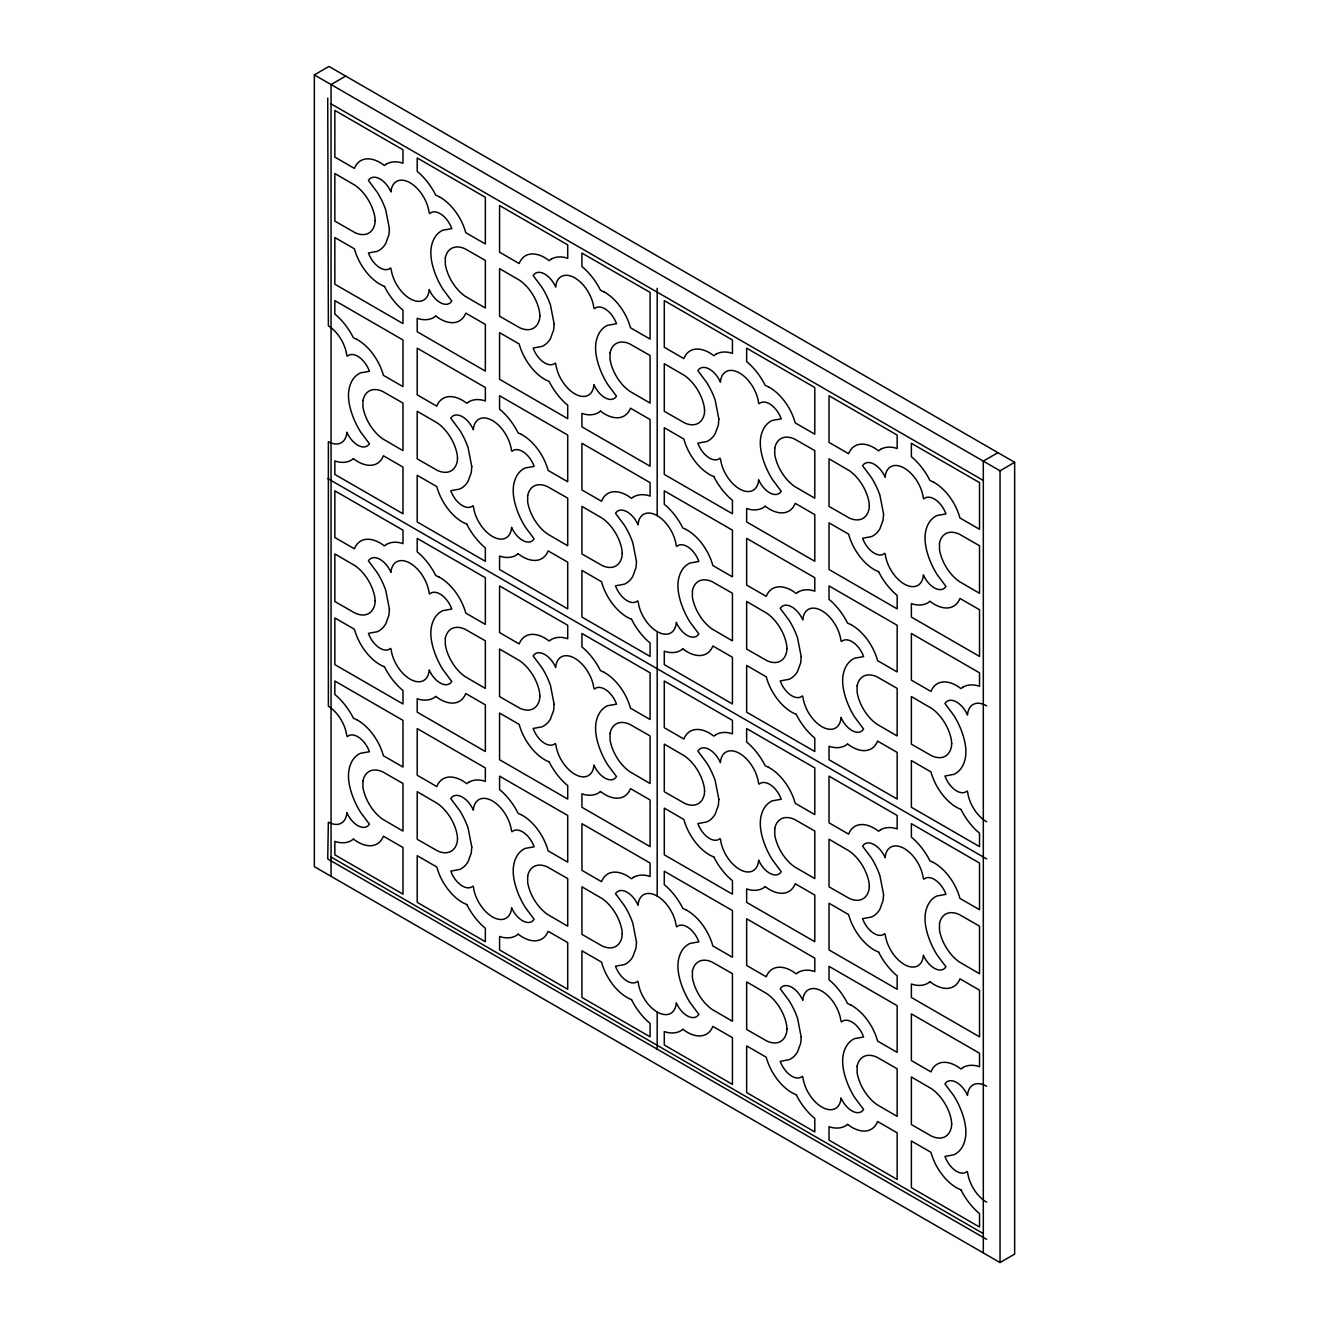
<?xml version="1.0" encoding="UTF-8"?>
<svg xmlns="http://www.w3.org/2000/svg" width="1329" height="1329" viewBox="0 0 1329 1329"><rect width="100%" height="100%" fill="white"/><g stroke="black" fill="none" stroke-linecap="round" stroke-linejoin="round"><path stroke-width="1.5" d="M314.342 74.906L328.977 66.45L1014.658 462.326L1014.658 1254.094L1000.023 1262.55L314.342 866.674L314.342 74.906L1000.023 470.782L1014.658 462.326M345.69 76.102L331.054 84.558L331.054 876.326M997.946 452.674L983.31 461.13L983.31 1252.898M331.054 103.861L983.31 480.433M986.633 705.865L986.002 705.5A27.195 15.699 60 0 0 974.821 703.706L973.011 704.52A27.195 15.699 60 0 0 967.628 713.64L967.512 715.052L967.08 714.055A18.589 10.732 60 0 0 955.485 701.463L953.857 700.798A18.589 10.732 60 0 0 944.952 703.506L953.906 715.5A52.064 30.069 60 0 1 962.279 732.993C965.934 743.675 968.11 756.168 962.279 766.534A52.064 30.069 60 0 1 953.906 774.358L944.952 776.02A18.589 10.732 60 0 0 953.857 789.011L955.485 790.24A18.589 10.732 60 0 0 967.08 791.021L967.628 792.067A27.195 15.699 60 0 0 973.011 807.417L974.821 810.308A27.195 15.699 60 0 0 986.002 821.422L986.633 821.787M327.731 478.523L986.633 858.933M986.633 1086.275L986.002 1085.909A27.195 15.699 60 0 0 974.821 1084.132L973.011 1084.929A27.195 15.699 60 0 0 967.628 1094.049L967.512 1095.461L967.08 1094.465A18.589 10.732 60 0 0 955.485 1081.872L953.857 1081.208A18.589 10.732 60 0 0 944.952 1083.916L953.906 1095.91A52.064 30.069 60 0 1 962.279 1113.403C965.934 1124.085 968.11 1136.577 962.279 1146.944A52.064 30.069 60 0 1 953.906 1154.768L944.952 1156.429A18.589 10.732 60 0 0 953.857 1169.42L955.485 1170.65A18.589 10.732 60 0 0 967.08 1171.43L967.628 1172.494A27.195 15.699 60 0 0 973.011 1187.827L974.821 1190.718A27.195 15.699 60 0 0 986.002 1201.831L986.633 1202.197M331.054 857.022L983.31 1233.578M986.633 1239.342L327.731 858.933L328.363 822.153A27.195 15.699 60 0 0 339.543 823.947L341.354 823.149A27.195 15.699 60 0 0 346.736 814.012L346.852 812.6L347.284 813.597A18.589 10.732 60 0 0 358.88 826.206L360.508 826.854A18.589 10.732 60 0 0 369.412 824.146L360.475 812.169A52.064 30.069 60 0 1 352.085 794.659C348.431 783.977 346.254 771.484 352.085 761.118A52.064 30.069 60 0 1 360.475 753.294L369.429 751.716A18.589 10.732 60 0 0 360.508 738.642L358.88 737.412A18.589 10.732 60 0 0 347.284 736.648L346.736 735.585A27.195 15.699 60 0 0 341.354 720.235L339.543 717.344A27.195 15.699 60 0 0 328.363 706.231L328.363 441.743A27.195 15.699 60 0 0 339.543 443.537L341.354 442.723A27.195 15.699 60 0 0 346.736 433.603L346.852 432.191L347.284 433.188A18.589 10.732 60 0 0 358.88 445.78L360.508 446.444A18.589 10.732 60 0 0 369.412 443.736L360.475 431.742A52.064 30.069 60 0 1 352.085 414.249C348.431 403.567 346.254 391.075 352.085 380.709A52.064 30.069 60 0 1 360.475 372.884L369.429 371.306A18.589 10.732 60 0 0 360.508 358.232L358.88 357.003A18.589 10.732 60 0 0 347.284 356.222L346.736 355.175A27.195 15.699 60 0 0 341.354 339.825L339.543 336.935A27.195 15.699 60 0 0 328.363 325.821L327.731 98.113M1000.023 470.782L1000.023 1262.55M657.191 288.31L657.191 515.669M657.191 631.574L657.191 896.078M657.191 1012L657.191 1049.129M389.414 228.821L388.899 234.851L385.742 243.473A52.064 30.069 60 0 1 377.37 251.297L368.432 252.959A18.589 10.732 60 0 0 377.32 265.95L378.964 267.179A18.589 10.732 60 0 0 390.543 267.96L391.108 269.006A27.195 15.699 60 0 0 396.491 284.356L398.301 287.247A27.195 15.699 60 0 0 409.482 298.36L410.727 299.075A27.195 15.699 60 0 0 421.908 300.869L423.718 300.072A27.195 15.699 60 0 0 429.101 290.951L429.217 289.523L429.649 290.536A18.589 10.732 60 0 0 441.245 303.128L442.873 303.793A18.589 10.732 60 0 0 451.777 301.085L442.823 289.091A52.064 30.069 60 0 1 434.45 271.598C430.795 260.916 428.602 248.423 434.45 238.057A52.064 30.069 60 0 1 442.823 230.216L451.794 228.638A18.589 10.732 60 0 0 442.873 215.58L441.245 214.351A18.589 10.732 60 0 0 429.649 213.57L429.101 212.507A27.195 15.699 60 0 0 423.718 197.174L421.908 194.283A27.195 15.699 60 0 0 410.727 183.169L409.482 182.438A27.195 15.699 60 0 0 398.301 180.644L396.491 181.458A27.195 15.699 60 0 0 391.108 190.579L390.975 191.991L390.543 190.994A18.589 10.732 60 0 0 378.964 178.402L377.32 177.737A18.589 10.732 60 0 0 368.432 180.445L377.37 192.439A52.064 30.069 60 0 1 385.742 209.932L389.414 228.821M389.414 609.23L388.899 615.261L385.742 623.882A52.064 30.069 60 0 1 377.37 631.707L368.432 633.368A18.589 10.732 60 0 0 377.32 646.359L378.964 647.588A18.589 10.732 60 0 0 390.543 648.369L391.108 649.432A27.195 15.699 60 0 0 396.491 664.766L398.301 667.656A27.195 15.699 60 0 0 409.482 678.77L410.727 679.501A27.195 15.699 60 0 0 421.908 681.295L423.718 680.481A27.195 15.699 60 0 0 429.101 671.361L429.217 669.949L429.649 670.946A18.589 10.732 60 0 0 441.245 683.538L442.873 684.202A18.589 10.732 60 0 0 451.777 681.495L442.823 669.5A52.064 30.069 60 0 1 434.45 652.007C430.795 641.326 428.602 628.833 434.45 618.467A52.064 30.069 60 0 1 442.823 610.642L451.794 609.064A18.589 10.732 60 0 0 442.873 595.99L441.245 594.761A18.589 10.732 60 0 0 429.649 593.98L429.101 592.933A27.195 15.699 60 0 0 423.718 577.583L421.908 574.693A27.195 15.699 60 0 0 410.727 563.579L409.482 562.848A27.195 15.699 60 0 0 398.301 561.071L396.491 561.868A27.195 15.699 60 0 0 391.108 570.988L390.975 572.4L390.543 571.404A18.589 10.732 60 0 0 378.964 558.811L377.32 558.147A18.589 10.732 60 0 0 368.432 560.855L377.37 572.849A52.064 30.069 60 0 1 385.742 590.342L389.414 609.23M471.778 466.579L471.263 472.609L468.107 481.231A52.064 30.069 60 0 1 459.734 489.055L450.78 490.717A18.589 10.732 60 0 0 459.684 503.708L461.313 504.937A18.589 10.732 60 0 0 472.908 505.701L473.456 506.764A27.195 15.699 60 0 0 478.855 522.114L480.666 525.005A27.195 15.699 60 0 0 491.83 536.119L493.076 536.833A27.195 15.699 60 0 0 504.256 538.627L506.067 537.83A27.195 15.699 60 0 0 511.466 528.709L511.582 527.281L512.014 528.277A18.589 10.732 60 0 0 523.593 540.886L525.237 541.551A18.589 10.732 60 0 0 534.125 538.843L525.188 526.849A52.064 30.069 60 0 1 516.815 509.356C513.16 498.674 510.967 486.181 516.815 475.815A52.064 30.069 60 0 1 525.188 467.974L534.158 466.396A18.589 10.732 60 0 0 525.237 453.339L523.593 452.109A18.589 10.732 60 0 0 512.014 451.328L511.466 450.265A27.195 15.699 60 0 0 506.067 434.932L504.256 432.041A27.195 15.699 60 0 0 493.076 420.911L491.83 420.197A27.195 15.699 60 0 0 480.666 418.402L478.855 419.216A27.195 15.699 60 0 0 473.456 428.337L473.34 429.749L472.908 428.752A18.589 10.732 60 0 0 461.313 416.143L459.684 415.495A18.589 10.732 60 0 0 450.78 418.203L459.734 430.181A52.064 30.069 60 0 1 468.107 447.69L471.778 466.579M471.778 846.988L471.263 853.019L468.107 861.641A52.064 30.069 60 0 1 459.734 869.465L450.78 871.126A18.589 10.732 60 0 0 459.684 884.117L461.313 885.347A18.589 10.732 60 0 0 472.908 886.127L473.456 887.174A27.195 15.699 60 0 0 478.855 902.524L480.666 905.414A27.195 15.699 60 0 0 491.83 916.528L493.076 917.259A27.195 15.699 60 0 0 504.256 919.037L506.067 918.239A27.195 15.699 60 0 0 511.466 909.119L511.582 907.707L512.014 908.704A18.589 10.732 60 0 0 523.593 921.296L525.237 921.961A18.589 10.732 60 0 0 534.125 919.253L525.188 907.258A52.064 30.069 60 0 1 516.815 889.765C513.16 879.084 510.967 866.591 516.815 856.225A52.064 30.069 60 0 1 525.188 848.4L534.158 846.806A18.589 10.732 60 0 0 525.237 833.748L523.593 832.519A18.589 10.732 60 0 0 512.014 831.738L511.466 830.675A27.195 15.699 60 0 0 506.067 815.341L504.256 812.451A27.195 15.699 60 0 0 493.076 801.337L491.83 800.606A27.195 15.699 60 0 0 480.666 798.812L478.855 799.626A27.195 15.699 60 0 0 473.456 808.746L473.34 810.158L472.908 809.162A18.589 10.732 60 0 0 461.313 796.569L459.684 795.905A18.589 10.732 60 0 0 450.78 798.613L459.734 810.607A52.064 30.069 60 0 1 468.107 828.1L471.778 846.988M554.143 323.927L553.628 329.957L550.472 338.579A52.064 30.069 60 0 1 542.099 346.404L533.145 348.065A18.589 10.732 60 0 0 542.049 361.056L543.677 362.269A18.589 10.732 60 0 0 555.273 363.05L555.821 364.113A27.195 15.699 60 0 0 561.203 379.463L563.014 382.353A27.195 15.699 60 0 0 574.194 393.467L575.44 394.181A27.195 15.699 60 0 0 586.621 395.976L588.431 395.178A27.195 15.699 60 0 0 593.814 386.058L593.947 384.629L594.379 385.626A18.589 10.732 60 0 0 605.958 398.235L607.602 398.899A18.589 10.732 60 0 0 616.49 396.192L607.552 384.197A52.064 30.069 60 0 1 599.18 366.704C595.525 356.022 593.332 343.513 599.18 333.147A52.064 30.069 60 0 1 607.552 325.323L616.523 323.744A18.589 10.732 60 0 0 607.602 310.687L605.958 309.458A18.589 10.732 60 0 0 594.379 308.677L593.814 307.614A27.195 15.699 60 0 0 588.431 292.264L586.621 289.373A27.195 15.699 60 0 0 575.44 278.259L574.194 277.545A27.195 15.699 60 0 0 563.014 275.751L561.203 276.548A27.195 15.699 60 0 0 555.821 285.685L555.705 287.097L555.273 286.1A18.589 10.732 60 0 0 543.677 273.492L542.049 272.844A18.589 10.732 60 0 0 533.145 275.552L542.099 287.529A52.064 30.069 60 0 1 550.472 305.039L554.143 323.927M554.143 704.337L553.628 710.367L550.472 718.989A52.064 30.069 60 0 1 542.099 726.813L533.145 728.475A18.589 10.732 60 0 0 542.049 741.466L543.677 742.695A18.589 10.732 60 0 0 555.273 743.459L555.821 744.522A27.195 15.699 60 0 0 561.203 759.872L563.014 762.763A27.195 15.699 60 0 0 574.194 773.877L575.44 774.591A27.195 15.699 60 0 0 586.621 776.385L588.431 775.588A27.195 15.699 60 0 0 593.814 766.468L593.947 765.039L594.379 766.036A18.589 10.732 60 0 0 605.958 778.644L607.602 779.309A18.589 10.732 60 0 0 616.49 776.601L607.552 764.607A52.064 30.069 60 0 1 599.18 747.114C595.525 736.432 593.332 723.94 599.18 713.573A52.064 30.069 60 0 1 607.552 705.732L616.523 704.154A18.589 10.732 60 0 0 607.602 691.097L605.958 689.867A18.589 10.732 60 0 0 594.379 689.087L593.814 688.023A27.195 15.699 60 0 0 588.431 672.69L586.621 669.799A27.195 15.699 60 0 0 575.44 658.669L574.194 657.955A27.195 15.699 60 0 0 563.014 656.161L561.203 656.958A27.195 15.699 60 0 0 555.821 666.095L555.705 667.507L555.273 666.51A18.589 10.732 60 0 0 543.677 653.901L542.049 653.253A18.589 10.732 60 0 0 533.145 655.961L542.099 667.939A52.064 30.069 60 0 1 550.472 685.448L554.143 704.337M636.508 561.685L635.976 567.699L632.82 576.337A52.064 30.069 60 0 1 624.447 584.162L615.51 585.823A18.589 10.732 60 0 0 624.414 598.814L626.042 600.027A18.589 10.732 60 0 0 637.638 600.808L638.186 601.871A27.195 15.699 60 0 0 643.568 617.221L645.379 620.111A27.195 15.699 60 0 0 656.559 631.225L657.805 631.939A27.195 15.699 60 0 0 668.985 633.734L670.796 632.936A27.195 15.699 60 0 0 676.179 623.799L676.295 622.387L676.727 623.384A18.589 10.732 60 0 0 688.322 635.993L689.95 636.641A18.589 10.732 60 0 0 698.855 633.933L689.917 621.955A52.064 30.069 60 0 1 681.544 604.446C677.873 593.781 675.697 581.271 681.544 570.905A52.064 30.069 60 0 1 689.917 563.081L698.855 561.419A18.589 10.732 60 0 0 689.95 548.428L688.322 547.216A18.589 10.732 60 0 0 676.727 546.435L676.179 545.372A27.195 15.699 60 0 0 670.796 530.022L668.985 527.131A27.195 15.699 60 0 0 657.805 516.017L656.559 515.303A27.195 15.699 60 0 0 645.379 513.509L643.568 514.306A27.195 15.699 60 0 0 638.186 523.443L638.07 524.855L637.638 523.859A18.589 10.732 60 0 0 626.042 511.25L624.414 510.602A18.589 10.732 60 0 0 615.51 513.31L624.447 525.287A52.064 30.069 60 0 1 632.82 542.797L636.508 561.685M636.508 942.095L635.976 948.125L632.82 956.747A52.064 30.069 60 0 1 624.447 964.572L615.51 966.233A18.589 10.732 60 0 0 624.414 979.224L626.042 980.453A18.589 10.732 60 0 0 637.638 981.217L638.186 982.281A27.195 15.699 60 0 0 643.568 997.63L645.379 1000.521A27.195 15.699 60 0 0 656.559 1011.635L657.805 1012.349A27.195 15.699 60 0 0 668.985 1014.143L670.796 1013.346A27.195 15.699 60 0 0 676.179 1004.226L676.295 1002.797L676.727 1003.794A18.589 10.732 60 0 0 688.322 1016.403L689.95 1017.067A18.589 10.732 60 0 0 698.855 1014.359L689.917 1002.365A52.064 30.069 60 0 1 681.544 984.872C677.873 974.19 675.697 961.681 681.544 951.331A52.064 30.069 60 0 1 689.917 943.49L698.855 941.829A18.589 10.732 60 0 0 689.95 928.855L688.322 927.625A18.589 10.732 60 0 0 676.727 926.845L676.179 925.781A27.195 15.699 60 0 0 670.796 910.448L668.985 907.541A27.195 15.699 60 0 0 657.805 896.427L656.559 895.713A27.195 15.699 60 0 0 645.379 893.919L643.568 894.716A27.195 15.699 60 0 0 638.186 903.853L638.07 905.265L637.638 904.268A18.589 10.732 60 0 0 626.042 891.659L624.414 891.011A18.589 10.732 60 0 0 615.51 893.719L624.447 905.697A52.064 30.069 60 0 1 632.82 923.206L636.508 942.095M718.856 419.017L718.341 425.047L715.185 433.669A52.064 30.069 60 0 1 706.812 441.51L697.875 443.172A18.589 10.732 60 0 0 706.779 456.146L708.407 457.375A18.589 10.732 60 0 0 719.986 458.156L720.551 459.219A27.195 15.699 60 0 0 725.933 474.553L727.744 477.443A27.195 15.699 60 0 0 738.924 488.574L740.17 489.288A27.195 15.699 60 0 0 751.35 491.082L753.161 490.285A27.195 15.699 60 0 0 758.543 481.148L758.66 479.736L759.092 480.733A18.589 10.732 60 0 0 770.687 493.341L772.315 493.989A18.589 10.732 60 0 0 781.219 491.281L772.282 479.304A52.064 30.069 60 0 1 763.893 461.794C760.238 451.112 758.062 438.62 763.893 428.254A52.064 30.069 60 0 1 772.282 420.429L781.236 418.851A18.589 10.732 60 0 0 772.315 405.777L770.687 404.548A18.589 10.732 60 0 0 759.092 403.783L758.543 402.72A27.195 15.699 60 0 0 753.161 387.37L751.35 384.48A27.195 15.699 60 0 0 740.17 373.366L738.924 372.652A27.195 15.699 60 0 0 727.744 370.857L725.933 371.655A27.195 15.699 60 0 0 720.551 380.775L720.434 382.204L719.986 381.207A18.589 10.732 60 0 0 708.407 368.598L706.779 367.934A18.589 10.732 60 0 0 697.875 370.641L706.812 382.636A52.064 30.069 60 0 1 715.185 400.129L718.856 419.017M718.856 799.443L718.341 805.457L715.185 814.096A52.064 30.069 60 0 1 706.812 821.92L697.875 823.581A18.589 10.732 60 0 0 706.779 836.556L708.407 837.785A18.589 10.732 60 0 0 719.986 838.566L720.551 839.629A27.195 15.699 60 0 0 725.933 854.979L727.744 857.869A27.195 15.699 60 0 0 738.924 868.983L740.17 869.698A27.195 15.699 60 0 0 751.35 871.492L753.161 870.694A27.195 15.699 60 0 0 758.543 861.557L758.66 860.145L759.092 861.142A18.589 10.732 60 0 0 770.687 873.751L772.315 874.399A18.589 10.732 60 0 0 781.219 871.691L772.282 859.713A52.064 30.069 60 0 1 763.893 842.204C760.238 831.539 758.062 819.029 763.893 808.663A52.064 30.069 60 0 1 772.282 800.839L781.236 799.261A18.589 10.732 60 0 0 772.315 786.187L770.687 784.974A18.589 10.732 60 0 0 759.092 784.193L758.543 783.13A27.195 15.699 60 0 0 753.161 767.78L751.35 764.889A27.195 15.699 60 0 0 740.17 753.776L738.924 753.061A27.195 15.699 60 0 0 727.744 751.267L725.933 752.064A27.195 15.699 60 0 0 720.551 761.185L720.434 762.613L719.986 761.617A18.589 10.732 60 0 0 708.407 749.008L706.779 748.343A18.589 10.732 60 0 0 697.875 751.051L706.812 763.045A52.064 30.069 60 0 1 715.185 780.538L718.856 799.443M801.221 656.775L800.706 662.806L797.55 671.427A52.064 30.069 60 0 1 789.177 679.269L780.239 680.93A18.589 10.732 60 0 0 789.127 693.904L790.772 695.133A18.589 10.732 60 0 0 802.351 695.914L802.915 696.977A27.195 15.699 60 0 0 808.298 712.311L810.109 715.201A27.195 15.699 60 0 0 821.289 726.332L822.535 727.046A27.195 15.699 60 0 0 833.715 728.84L835.526 728.026A27.195 15.699 60 0 0 840.908 718.906L841.024 717.494L841.456 718.491A18.589 10.732 60 0 0 853.052 731.1L854.68 731.747A18.589 10.732 60 0 0 863.584 729.04L854.63 717.045A52.064 30.069 60 0 1 846.257 699.552C842.603 688.871 840.41 676.378 846.257 666.012A52.064 30.069 60 0 1 854.63 658.187L863.601 656.609A18.589 10.732 60 0 0 854.68 643.535L853.052 642.306A18.589 10.732 60 0 0 841.456 641.542L840.908 640.478A27.195 15.699 60 0 0 835.526 625.128L833.715 622.238A27.195 15.699 60 0 0 822.535 611.124L821.289 610.41A27.195 15.699 60 0 0 810.109 608.616L808.298 609.413A27.195 15.699 60 0 0 802.915 618.533L802.782 619.962L802.351 618.965A18.589 10.732 60 0 0 790.772 606.356L789.127 605.692A18.589 10.732 60 0 0 780.239 608.4L789.177 620.394A52.064 30.069 60 0 1 797.55 637.887L801.221 656.775M801.221 1037.201L800.706 1043.215L797.55 1051.837A52.064 30.069 60 0 1 789.177 1059.678L780.239 1061.339A18.589 10.732 60 0 0 789.127 1074.314L790.772 1075.543A18.589 10.732 60 0 0 802.351 1076.324L802.915 1077.387A27.195 15.699 60 0 0 808.298 1092.737L810.109 1095.628A27.195 15.699 60 0 0 821.289 1106.741L822.535 1107.456A27.195 15.699 60 0 0 833.715 1109.25L835.526 1108.452A27.195 15.699 60 0 0 840.908 1099.316L841.024 1097.904L841.456 1098.9A18.589 10.732 60 0 0 853.052 1111.509L854.68 1112.157A18.589 10.732 60 0 0 863.584 1109.449L854.63 1097.472A52.064 30.069 60 0 1 846.257 1079.962C842.603 1069.297 840.41 1056.788 846.257 1046.421A52.064 30.069 60 0 1 854.63 1038.597L863.601 1037.019A18.589 10.732 60 0 0 854.68 1023.945L853.052 1022.732A18.589 10.732 60 0 0 841.456 1021.951L840.908 1020.888A27.195 15.699 60 0 0 835.526 1005.538L833.715 1002.647A27.195 15.699 60 0 0 822.535 991.534L821.289 990.819A27.195 15.699 60 0 0 810.109 989.025L808.298 989.823A27.195 15.699 60 0 0 802.915 998.943L802.782 1000.372L802.351 999.375A18.589 10.732 60 0 0 790.772 986.766L789.127 986.101A18.589 10.732 60 0 0 780.239 988.809L789.177 1000.803A52.064 30.069 60 0 1 797.55 1018.296L801.221 1037.201M883.586 514.124L883.071 520.154L879.914 528.776A52.064 30.069 60 0 1 871.542 536.6L862.587 538.262A18.589 10.732 60 0 0 871.492 551.253L873.12 552.482A18.589 10.732 60 0 0 884.715 553.263L885.264 554.309A27.195 15.699 60 0 0 890.663 569.659L892.473 572.55A27.195 15.699 60 0 0 903.637 583.664L904.883 584.395A27.195 15.699 60 0 0 916.063 586.172L917.874 585.375A27.195 15.699 60 0 0 923.273 576.254L923.389 574.842L923.821 575.839A18.589 10.732 60 0 0 935.4 588.431L937.045 589.096A18.589 10.732 60 0 0 945.932 586.388L936.995 574.394A52.064 30.069 60 0 1 928.622 556.901C924.967 546.219 922.775 533.726 928.622 523.36A52.064 30.069 60 0 1 936.995 515.536L945.966 513.941A18.589 10.732 60 0 0 937.045 500.883L935.4 499.654A18.589 10.732 60 0 0 923.821 498.873L923.273 497.81A27.195 15.699 60 0 0 917.874 482.477L916.063 479.586A27.195 15.699 60 0 0 904.883 468.472L903.637 467.742A27.195 15.699 60 0 0 892.473 465.947L890.663 466.761A27.195 15.699 60 0 0 885.264 475.882L885.147 477.294L884.715 476.297A18.589 10.732 60 0 0 873.12 463.705L871.492 463.04A18.589 10.732 60 0 0 862.587 465.748L871.542 477.742A52.064 30.069 60 0 1 879.914 495.235L883.586 514.124M883.586 894.533L883.071 900.564L879.914 909.186A52.064 30.069 60 0 1 871.542 917.01L862.587 918.688A18.589 10.732 60 0 0 871.492 931.662L873.12 932.892A18.589 10.732 60 0 0 884.715 933.672L885.264 934.736A27.195 15.699 60 0 0 890.663 950.069L892.473 952.959A27.195 15.699 60 0 0 903.637 964.073L904.883 964.804A27.195 15.699 60 0 0 916.063 966.598L917.874 965.784A27.195 15.699 60 0 0 923.273 956.664L923.389 955.252L923.821 956.249A18.589 10.732 60 0 0 935.4 968.841L937.045 969.505A18.589 10.732 60 0 0 945.932 966.798L936.995 954.803A52.064 30.069 60 0 1 928.622 937.31C924.967 926.629 922.775 914.136 928.622 903.77A52.064 30.069 60 0 1 936.995 895.945L945.966 894.367A18.589 10.732 60 0 0 937.045 881.293L935.4 880.064A18.589 10.732 60 0 0 923.821 879.283L923.273 878.236A27.195 15.699 60 0 0 917.874 862.886L916.063 859.996A27.195 15.699 60 0 0 904.883 848.882L903.637 848.168A27.195 15.699 60 0 0 892.473 846.374L890.663 847.171A27.195 15.699 60 0 0 885.264 856.291L885.147 857.72L884.715 856.707A18.589 10.732 60 0 0 873.12 844.114L871.492 843.45A18.589 10.732 60 0 0 862.587 846.158L871.542 858.152A52.064 30.069 60 0 1 879.914 875.645L883.586 894.533M375.16 220.597L374.878 223.687A31.929 18.44 60 0 1 355.109 232.708L334.842 221.112L334.842 173.518L355.109 185.329A31.929 18.44 60 0 1 374.878 217.175L375.16 220.597M362.95 400.494L362.95 407.006A31.929 18.44 60 0 0 382.735 438.852L402.986 450.664L402.986 403.069L382.735 391.474A31.929 18.44 60 0 0 362.95 400.494M375.16 601.007L374.878 604.097A31.929 18.44 60 0 1 355.109 613.118L334.842 601.522L334.842 553.927L355.109 565.739A31.929 18.44 60 0 1 374.878 597.585L375.16 601.007M362.95 780.904L362.95 787.416A31.929 18.44 60 0 0 382.735 819.279L402.986 831.074L402.986 783.479L382.735 771.883A31.929 18.44 60 0 0 362.95 780.904M445.315 257.843L445.315 264.355A31.929 18.44 60 0 0 465.084 296.201L485.351 308.012L485.351 260.418L465.084 248.822A31.929 18.44 60 0 0 445.315 257.843M457.525 458.355L457.242 461.445A31.929 18.44 60 0 1 437.474 470.466L417.206 458.87L417.206 411.276L437.474 423.071A31.929 18.44 60 0 1 457.242 454.933L457.525 458.355M445.315 638.252L445.315 644.764A31.929 18.44 60 0 0 465.084 676.611L485.351 688.422L485.351 640.827L465.084 629.232A31.929 18.44 60 0 0 445.315 638.252M457.525 838.765L457.242 841.855A31.929 18.44 60 0 1 437.474 850.876L417.206 839.28L417.206 791.685L437.474 803.497A31.929 18.44 60 0 1 457.242 835.343L457.525 838.765M539.89 315.687L539.607 318.777A31.929 18.44 60 0 1 519.822 327.814L499.571 316.219L499.571 268.624L519.822 280.419A31.929 18.44 60 0 1 539.607 312.282L539.89 315.687M527.679 495.601L527.679 502.096A31.929 18.44 60 0 0 547.448 533.959L567.716 545.754L567.716 498.176L547.448 486.58A31.929 18.44 60 0 0 527.679 495.601M539.89 696.114L539.607 699.187A31.929 18.44 60 0 1 519.822 708.224L499.571 696.629L499.571 649.034L519.822 660.829A31.929 18.44 60 0 1 539.607 692.691L539.89 696.114M527.679 876.01L527.679 882.522A31.929 18.44 60 0 0 547.448 914.369L567.716 926.18L567.716 878.585L547.448 866.99A31.929 18.44 60 0 0 527.679 876.01M610.044 352.949L610.044 359.445A31.929 18.44 60 0 0 629.813 391.307L650.08 403.102L650.08 355.524L629.813 343.929A31.929 18.44 60 0 0 610.044 352.949M622.254 553.445L621.972 556.535A31.929 18.44 60 0 1 602.187 565.556L581.936 553.96L581.936 506.382L602.187 518.177A31.929 18.44 60 0 1 621.972 550.04L622.254 553.445M610.044 733.359L610.044 739.854A31.929 18.44 60 0 0 629.813 771.717L650.08 783.512L650.08 735.934L629.813 724.338A31.929 18.44 60 0 0 610.044 733.359M622.254 933.872L621.972 936.945A31.929 18.44 60 0 1 602.187 945.982L581.936 934.387L581.936 886.792L602.187 898.587A31.929 18.44 60 0 1 621.972 930.45L622.254 933.872M704.603 410.794L704.32 413.884A31.929 18.44 60 0 1 684.551 422.904L664.284 411.309L664.284 363.731L684.551 375.526A31.929 18.44 60 0 1 704.32 407.388L704.603 410.794M692.409 590.707L692.409 597.203A31.929 18.44 60 0 0 712.178 629.066L732.445 640.86L732.445 593.266L712.178 581.687A31.929 18.44 60 0 0 692.409 590.707M704.603 791.204L704.32 794.293A31.929 18.44 60 0 1 684.551 803.314L664.284 791.719L664.284 744.14L684.551 755.935A31.929 18.44 60 0 1 704.32 787.798L704.603 791.204M692.409 971.117L692.409 977.612A31.929 18.44 60 0 0 712.178 1009.475L732.445 1021.27L732.445 973.692L712.178 962.096A31.929 18.44 60 0 0 692.409 971.117M774.757 448.056L774.757 454.551A31.929 18.44 60 0 0 794.543 486.414L814.793 498.209L814.793 450.614L794.543 439.019A31.929 18.44 60 0 0 774.757 448.056M786.967 648.552L786.685 651.642A31.929 18.44 60 0 1 766.916 660.663L746.649 649.067L746.649 601.489L766.916 613.284A31.929 18.44 60 0 1 786.685 645.146L786.967 648.552M774.757 828.465L774.757 834.961A31.929 18.44 60 0 0 794.543 866.824L814.793 878.619L814.793 831.024L794.543 819.428A31.929 18.44 60 0 0 774.757 828.465M786.967 1028.962L786.685 1032.052A31.929 18.44 60 0 1 766.916 1041.072L746.649 1029.477L746.649 981.898L766.916 993.693A31.929 18.44 60 0 1 786.685 1025.556L786.967 1028.962M869.332 505.9L869.05 508.99A31.929 18.44 60 0 1 849.281 518.011L829.014 506.415L829.014 458.821L849.281 470.632A31.929 18.44 60 0 1 869.05 502.478L869.332 505.9M857.122 685.797L857.122 692.309A31.929 18.44 60 0 0 876.891 724.172L897.158 735.967L897.158 688.372L876.891 676.777A31.929 18.44 60 0 0 857.122 685.797M869.332 886.31L869.05 889.4A31.929 18.44 60 0 1 849.281 898.421L829.014 886.825L829.014 839.23L849.281 851.042A31.929 18.44 60 0 1 869.05 882.888L869.332 886.31M857.122 1066.223L857.122 1072.719A31.929 18.44 60 0 0 876.891 1104.582L897.158 1116.377L897.158 1068.782L876.891 1057.186A31.929 18.44 60 0 0 857.122 1066.223M939.487 543.146L939.487 549.658A31.929 18.44 60 0 0 959.256 581.504L979.523 593.315L979.523 545.721L959.256 534.125A31.929 18.44 60 0 0 939.487 543.146M951.697 743.659L951.414 746.748A31.929 18.44 60 0 1 931.629 755.769L911.378 744.174L911.378 696.579L931.629 708.39A31.929 18.44 60 0 1 951.414 740.236L951.697 743.659M939.487 923.555L939.487 930.067A31.929 18.44 60 0 0 959.256 961.914L979.523 973.725L979.523 926.13L959.256 914.535A31.929 18.44 60 0 0 939.487 923.555M951.697 1124.068L951.414 1127.158A31.929 18.44 60 0 1 931.629 1136.179L911.378 1124.583L911.378 1076.988L931.629 1088.8A31.929 18.44 60 0 1 951.414 1120.646L951.697 1124.068M386.423 164.048L384.446 165.51L381.157 163.218A38.674 22.327 60 0 0 354.428 168.401L334.842 157.088L334.842 110.423L402.986 149.762L402.986 163.234L400.743 162.52A47.296 27.311 60 0 0 386.423 164.048M435.746 316.02L433.769 317.481A47.296 27.311 60 0 1 419.466 319.01L417.206 318.295L417.206 331.768L485.351 371.107L485.351 324.426L465.765 313.129A38.691 22.344 60 0 1 439.035 318.312L435.746 316.02M551.153 259.155L549.176 260.6L545.887 258.324A38.674 22.327 60 0 0 519.157 263.507L499.571 252.194L499.571 205.513L567.716 244.868L567.716 258.341L565.456 257.61A47.296 27.311 60 0 0 551.153 259.155M353.398 458.671L351.404 460.133A47.296 27.311 60 0 1 337.101 461.661L334.842 460.947L334.842 474.42L402.986 513.758L402.986 467.094L383.4 455.781A38.674 22.327 60 0 1 356.67 460.947L353.398 458.671M468.788 401.807L466.811 403.252L463.522 400.976A38.674 22.327 60 0 0 436.792 406.159L417.206 394.846L417.206 348.181L485.351 387.52L485.351 400.993L483.091 400.278A47.296 27.311 60 0 0 468.788 401.807M386.423 544.458L384.446 545.92L381.157 543.627A38.674 22.327 60 0 0 354.428 548.811L334.842 537.514L334.842 490.833L402.986 530.171L402.986 543.644L400.743 542.93A47.296 27.311 60 0 0 386.423 544.458M600.475 411.126L598.499 412.571A47.296 27.311 60 0 1 584.179 414.116L581.936 413.402L581.936 426.858L650.08 466.213L650.08 419.532L630.494 408.219A38.674 22.327 60 0 1 603.748 413.402L600.475 411.126M715.866 354.245L713.889 355.707L710.616 353.431A38.674 22.327 60 0 0 683.87 358.597L664.284 347.301L664.284 300.62L732.445 339.958L732.445 353.431L730.186 352.717A47.296 27.311 60 0 0 715.866 354.245M518.111 553.778L516.134 555.24A47.296 27.311 60 0 1 501.83 556.768L499.571 556.054L499.571 569.526L567.716 608.865L567.716 562.184L548.129 550.887A38.674 22.327 60 0 1 521.4 556.054L518.111 553.778M633.518 496.913L631.524 498.358L628.252 496.082A38.674 22.327 60 0 0 601.522 501.266L581.936 489.952L581.936 443.271L650.08 482.626L650.08 496.099L647.821 495.368A47.296 27.311 60 0 0 633.518 496.913M435.746 696.429L433.769 697.891A47.296 27.311 60 0 1 419.466 699.419L417.206 698.705L417.206 712.178L485.351 751.516L485.351 704.852L465.765 693.539A38.691 22.344 60 0 1 439.035 698.722L435.746 696.429M551.153 639.565L549.176 641.01L545.887 638.734A38.674 22.327 60 0 0 519.157 643.917L499.571 632.604L499.571 585.939L567.716 625.278L567.716 638.751L565.456 638.036A47.296 27.311 60 0 0 551.153 639.565M765.205 506.233L763.211 507.678A47.296 27.311 60 0 1 748.908 509.206L746.649 508.492L746.649 521.965L814.793 561.303L814.793 514.639L795.207 503.326A38.691 22.344 60 0 1 768.478 508.509L765.205 506.233M880.595 449.352L878.619 450.813L875.329 448.521A38.674 22.327 60 0 0 848.6 453.704L829.014 442.391L829.014 395.726L897.158 435.065L897.158 448.537L894.899 447.823A47.296 27.311 60 0 0 880.595 449.352M353.398 839.097L351.404 840.543A47.296 27.311 60 0 1 337.101 842.071L334.842 841.357L334.842 854.829L402.986 894.168L402.986 847.503L383.4 836.19A38.674 22.327 60 0 1 356.67 841.357L353.398 839.097M468.788 782.216L466.811 783.678L463.522 781.386A38.674 22.327 60 0 0 436.792 786.569L417.206 775.256L417.206 728.591L485.351 767.929L485.351 781.402L483.091 780.688A47.296 27.311 60 0 0 468.788 782.216M682.84 648.884L680.863 650.33A47.296 27.311 60 0 1 666.543 651.874L664.284 651.144L664.284 664.616L732.445 703.971L732.445 657.29L712.842 645.977A38.674 22.327 60 0 1 686.113 651.16L682.84 648.884M798.231 592.003L796.254 593.465L792.964 591.189A38.674 22.327 60 0 0 766.235 596.356L746.649 585.059L746.649 538.378L814.793 577.716L814.793 591.189L812.551 590.475A47.296 27.311 60 0 0 798.231 592.003M600.475 791.536L598.499 792.998A47.296 27.311 60 0 1 584.179 794.526L581.936 793.812L581.936 807.284L650.08 846.623L650.08 799.942L630.494 788.629A38.674 22.327 60 0 1 603.748 793.812L600.475 791.536M715.866 734.671L713.889 736.116L710.616 733.841A38.674 22.327 60 0 0 683.87 739.024L664.284 727.711L664.284 681.029L732.445 720.384L732.445 733.841L730.186 733.126A47.296 27.311 60 0 0 715.866 734.671M929.918 601.323L927.941 602.785A47.296 27.311 60 0 1 913.638 604.313L911.378 603.599L911.378 617.071L979.523 656.41L979.523 609.729L959.937 598.432A38.674 22.327 60 0 1 933.207 603.599L929.918 601.323M518.111 934.187L516.134 935.649A47.296 27.311 60 0 1 501.83 937.178L499.571 936.463L499.571 949.936L567.716 989.274L567.716 942.593L548.129 931.297A38.674 22.327 60 0 1 521.4 936.463L518.111 934.187M633.518 877.323L631.524 878.768L628.252 876.492A38.674 22.327 60 0 0 601.522 881.675L581.936 870.362L581.936 823.698L650.08 863.036L650.08 876.509L647.821 875.794A47.296 27.311 60 0 0 633.518 877.323M847.553 743.991L845.576 745.436A47.296 27.311 60 0 1 831.273 746.964L829.014 746.25L829.014 759.723L897.158 799.061L897.158 752.397L877.572 741.084A38.674 22.327 60 0 1 850.842 746.25L847.553 743.991M962.96 687.11L960.983 688.572L957.694 686.279A38.674 22.327 60 0 0 930.964 691.462L911.378 680.149L911.378 633.484L979.523 672.823L979.523 686.296L977.264 685.581A47.296 27.311 60 0 0 962.96 687.11M765.205 886.642L763.211 888.088A47.296 27.311 60 0 1 748.908 889.633L746.649 888.902L746.649 902.374L814.793 941.729L814.793 895.048L795.207 883.735A38.691 22.344 60 0 1 768.478 888.918L765.205 886.642M880.595 829.761L878.619 831.223L875.329 828.931A38.674 22.327 60 0 0 848.6 834.114L829.014 822.817L829.014 776.136L897.158 815.474L897.158 828.947L894.899 828.233A47.296 27.311 60 0 0 880.595 829.761M682.84 1029.294L680.863 1030.756A47.296 27.311 60 0 1 666.543 1032.284L664.284 1031.57L664.284 1045.026L732.445 1084.381L732.445 1037.7L712.842 1026.387A38.674 22.327 60 0 1 686.113 1031.57L682.84 1029.294M798.231 972.413L796.254 973.875L792.964 971.599A38.674 22.327 60 0 0 766.235 976.782L746.649 965.469L746.649 918.788L814.793 958.143L814.793 971.599L812.551 970.884A47.296 27.311 60 0 0 798.231 972.413M929.918 981.732L927.941 983.194A47.296 27.311 60 0 1 913.638 984.723L911.378 984.008L911.378 997.481L979.523 1036.819L979.523 990.155L959.937 978.842A38.674 22.327 60 0 1 933.207 984.008L929.918 981.732M847.553 1124.4L845.576 1125.846A47.296 27.311 60 0 1 831.273 1127.374L829.014 1126.66L829.014 1140.132L897.158 1179.471L897.158 1132.806L877.572 1121.493A38.674 22.327 60 0 1 850.842 1126.676L847.553 1124.4M962.96 1067.519L960.983 1068.981L957.694 1066.689A38.674 22.327 60 0 0 930.964 1071.872L911.378 1060.575L911.378 1013.894L979.523 1053.232L979.523 1066.705L977.264 1065.991A47.296 27.311 60 0 0 962.96 1067.519M439.035 196.626L435.746 195.13L433.769 191.376A47.296 27.311 60 0 0 419.466 173.318L417.206 171.441L417.206 157.968L485.351 197.307L485.351 243.988L465.765 232.675A38.674 22.327 60 0 0 439.035 196.642M603.748 291.732L600.475 290.22L598.499 286.483A47.296 27.311 60 0 0 584.179 268.425L581.936 266.548L581.936 253.075L650.08 292.413L650.08 339.094L630.494 327.781A38.674 22.327 60 0 0 603.748 291.732M768.478 386.839L765.205 385.327L763.211 381.589A47.296 27.311 60 0 0 748.908 363.531L746.649 361.638L746.649 348.165L814.793 387.52L814.793 434.184L795.207 422.888A38.674 22.327 60 0 0 768.478 386.839M933.207 481.929L929.918 480.433L927.941 476.696A47.296 27.311 60 0 0 913.638 458.638L911.378 456.744L911.378 443.271L979.523 482.626L979.523 529.291L959.937 517.978A38.674 22.327 60 0 0 933.207 481.945M384.446 286.399L381.157 284.888A38.674 22.327 60 0 1 354.428 248.839L334.842 237.542L334.842 284.207L402.986 323.562L402.986 310.089L400.743 308.195A47.296 27.311 60 0 1 386.423 290.137L384.446 286.399M549.176 381.506L545.887 379.994A38.674 22.327 60 0 1 519.157 343.945L499.571 332.632L499.571 379.313L567.716 418.652L567.716 405.195L565.456 403.302A47.296 27.311 60 0 1 551.153 385.244L549.176 381.506M713.889 476.613L710.616 475.101A38.674 22.327 60 0 1 683.87 439.052L664.284 427.739L664.284 474.42L732.445 513.758L732.445 500.285L730.186 498.408A47.296 27.311 60 0 1 715.866 480.35L713.889 476.613M878.619 571.703L875.329 570.207A38.674 22.327 60 0 1 848.6 534.142L829.014 522.845L829.014 569.51L897.158 608.865L897.158 595.392L894.899 593.498A47.296 27.311 60 0 1 880.595 575.44L878.619 571.703M356.67 339.294L353.398 337.782L351.404 334.044A47.296 27.311 60 0 0 337.101 315.986L334.842 314.093L334.842 300.62L402.986 339.975L402.986 386.639L383.4 375.343A38.674 22.327 60 0 0 356.67 339.294M521.4 434.384L518.111 432.889L516.134 429.134A47.296 27.311 60 0 0 501.83 411.076L499.571 409.199L499.571 395.726L567.716 435.065L567.716 481.746L548.129 470.433A38.674 22.327 60 0 0 521.4 434.4M686.113 529.49L682.84 527.978L680.863 524.241A47.296 27.311 60 0 0 666.543 506.183L664.284 504.306L664.284 490.833L732.445 530.171L732.445 576.852L712.842 565.539A38.674 22.327 60 0 0 686.113 529.49M850.842 624.597L847.553 623.085L845.576 619.347A47.296 27.311 60 0 0 831.273 601.289L829.014 599.396L829.014 585.923L897.158 625.278L897.158 671.942L877.572 660.646A38.674 22.327 60 0 0 850.842 624.597M466.811 524.158L463.522 522.646A38.674 22.327 60 0 1 436.792 486.597L417.206 475.3L417.206 521.965L485.351 561.32L485.351 547.847L483.091 545.953A47.296 27.311 60 0 1 468.788 527.895L466.811 524.158M631.524 619.264L628.252 617.752A38.674 22.327 60 0 1 601.522 581.703L581.936 570.39L581.936 617.071L650.08 656.41L650.08 642.937L647.821 641.06A47.296 27.311 60 0 1 633.518 623.002L631.524 619.264M796.254 714.354L792.964 712.859A38.674 22.327 60 0 1 766.235 676.81L746.649 665.497L746.649 712.178L814.793 751.516L814.793 738.044L812.551 736.166A47.296 27.311 60 0 1 798.231 718.109L796.254 714.354M960.983 809.461L957.694 807.949A38.674 22.327 60 0 1 930.964 771.9L911.378 760.603L911.378 807.268L979.523 846.623L979.523 833.15L977.264 831.256A47.296 27.311 60 0 1 962.96 813.198L960.983 809.461M439.035 577.035L435.746 575.54L433.769 571.802A47.296 27.311 60 0 0 419.466 553.744L417.206 551.851L417.206 538.378L485.351 577.733L485.351 624.397L465.765 613.084A38.674 22.327 60 0 0 439.035 577.052M603.748 672.142L600.475 670.63L598.499 666.892A47.296 27.311 60 0 0 584.179 648.834L581.936 646.957L581.936 633.484L650.08 672.823L650.08 719.504L630.494 708.191A38.674 22.327 60 0 0 603.748 672.158M768.478 767.248L765.205 765.737L763.211 761.999A47.296 27.311 60 0 0 748.908 743.941L746.649 742.047L746.649 728.591L814.793 767.929L814.793 814.611L795.207 803.297A38.674 22.327 60 0 0 768.478 767.248M933.207 862.355L929.918 860.843L927.941 857.105A47.296 27.311 60 0 0 913.638 839.048L911.378 837.154L911.378 823.681L979.523 863.036L979.523 909.701L959.937 898.404A38.674 22.327 60 0 0 933.207 862.355M384.446 666.809L381.157 665.314A38.674 22.327 60 0 1 354.428 629.265L334.842 617.952L334.842 664.616L402.986 703.971L402.986 690.499L400.743 688.605A47.296 27.311 60 0 1 386.423 670.547L384.446 666.809M549.176 761.916L545.887 760.404A38.674 22.327 60 0 1 519.157 724.355L499.571 713.058L499.571 759.723L567.716 799.061L567.716 785.605L565.456 783.711A47.296 27.311 60 0 1 551.153 765.654L549.176 761.916M713.889 857.022L710.616 855.511A38.674 22.327 60 0 1 683.87 819.461L664.284 808.148L664.284 854.829L732.445 894.168L732.445 880.695L730.186 878.818A47.296 27.311 60 0 1 715.866 860.76L713.889 857.022M878.619 952.112L875.329 950.617A38.674 22.327 60 0 1 848.6 914.568L829.014 903.255L829.014 949.936L897.158 989.274L897.158 975.802L894.899 973.924A47.296 27.311 60 0 1 880.595 955.867L878.619 952.112M356.67 719.703L353.398 718.192L351.404 714.454A47.296 27.311 60 0 0 337.101 696.396L334.842 694.502L334.842 681.029L402.986 720.384L402.986 767.049L383.4 755.752A38.674 22.327 60 0 0 356.67 719.703M521.4 814.793L518.111 813.298L516.134 809.56A47.296 27.311 60 0 0 501.83 791.503L499.571 789.609L499.571 776.136L567.716 815.491L567.716 862.156L548.129 850.842A38.674 22.327 60 0 0 521.4 814.81M686.113 909.9L682.84 908.388L680.863 904.65A47.296 27.311 60 0 0 666.543 886.593L664.284 884.715L664.284 871.243L732.445 910.581L732.445 957.262L712.842 945.949A38.674 22.327 60 0 0 686.113 909.916M850.842 1005.006L847.553 1003.495L845.576 999.757A47.296 27.311 60 0 0 831.273 981.699L829.014 979.805L829.014 966.349L897.158 1005.688L897.158 1052.369L877.572 1041.056A38.674 22.327 60 0 0 850.842 1005.006M466.811 904.567L463.522 903.055A38.674 22.327 60 0 1 436.792 867.006L417.206 855.71L417.206 902.374L485.351 941.729L485.351 928.257L483.091 926.363A47.296 27.311 60 0 1 468.788 908.305L466.811 904.567M631.524 999.674L628.252 998.162A38.674 22.327 60 0 1 601.522 962.113L581.936 950.8L581.936 997.481L650.08 1036.819L650.08 1023.363L647.821 1021.469A47.296 27.311 60 0 1 633.518 1003.412L631.524 999.674M796.254 1094.78L792.964 1093.269A38.674 22.327 60 0 1 766.235 1057.219L746.649 1045.906L746.649 1092.588L814.793 1131.926L814.793 1118.453L812.551 1116.576A47.296 27.311 60 0 1 798.231 1098.518L796.254 1094.78M960.983 1189.87L957.694 1188.375A38.674 22.327 60 0 1 930.964 1152.326L911.378 1141.013L911.378 1187.677L979.523 1227.032L979.523 1213.56L977.264 1211.666A47.296 27.311 60 0 1 962.96 1193.625L960.983 1189.87"/></g></svg>
